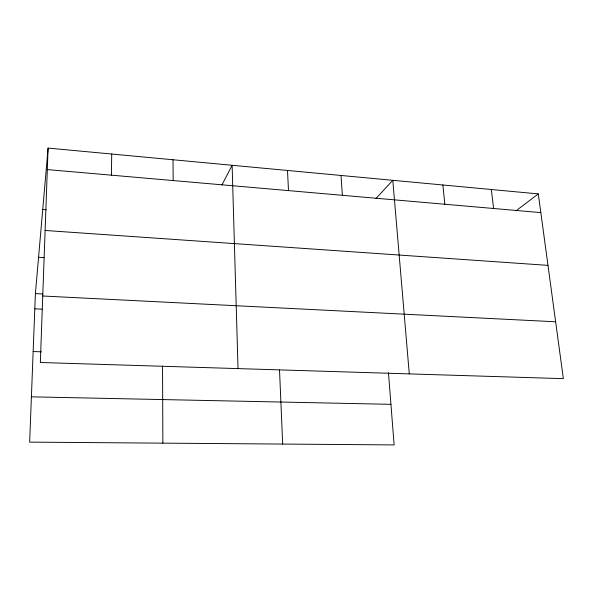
<?xml version="1.0" encoding="UTF-8"?>
<svg xmlns="http://www.w3.org/2000/svg" width="593" height="593" viewBox="0 0 593 593"><rect width="100%" height="100%" fill="white"/><g stroke="black" fill="none" stroke-linecap="round" stroke-linejoin="round"><path stroke-width="0.89" d="M111.425 175.172L111.714 154.024M48.092 148.08L40.339 362.501L563.35 378.653L538.288 193.904L48.092 148.08L35.395 293.602L29.65 442.126L394.123 444.92L388.452 372.641M221.901 185.009L232.122 165.277L238.023 368.609M375.955 198.522L392.788 180.302L409.289 373.894M516.021 210.811L538.288 193.904M31.399 396.836L390.943 404.33M33.149 351.538L41.443 351.819M34.802 308.834L42.066 309.168M42.74 296.003L555.634 321.784M35.395 293.602L42.77 293.98M38.56 257.295L44.045 257.636M45.112 230.469L547.984 265.368M42.733 209.47L46.41 209.752M47.314 169.583L540.823 212.613M491.338 189.515L493.606 208.491M442.86 184.979L444.839 204.244M341.027 175.461L342.361 195.305M287.509 170.458L288.48 190.612M279.518 369.973L282.676 444.068M173.015 159.754L173.186 180.554M162.549 365.933L162.867 443.149"/></g></svg>
